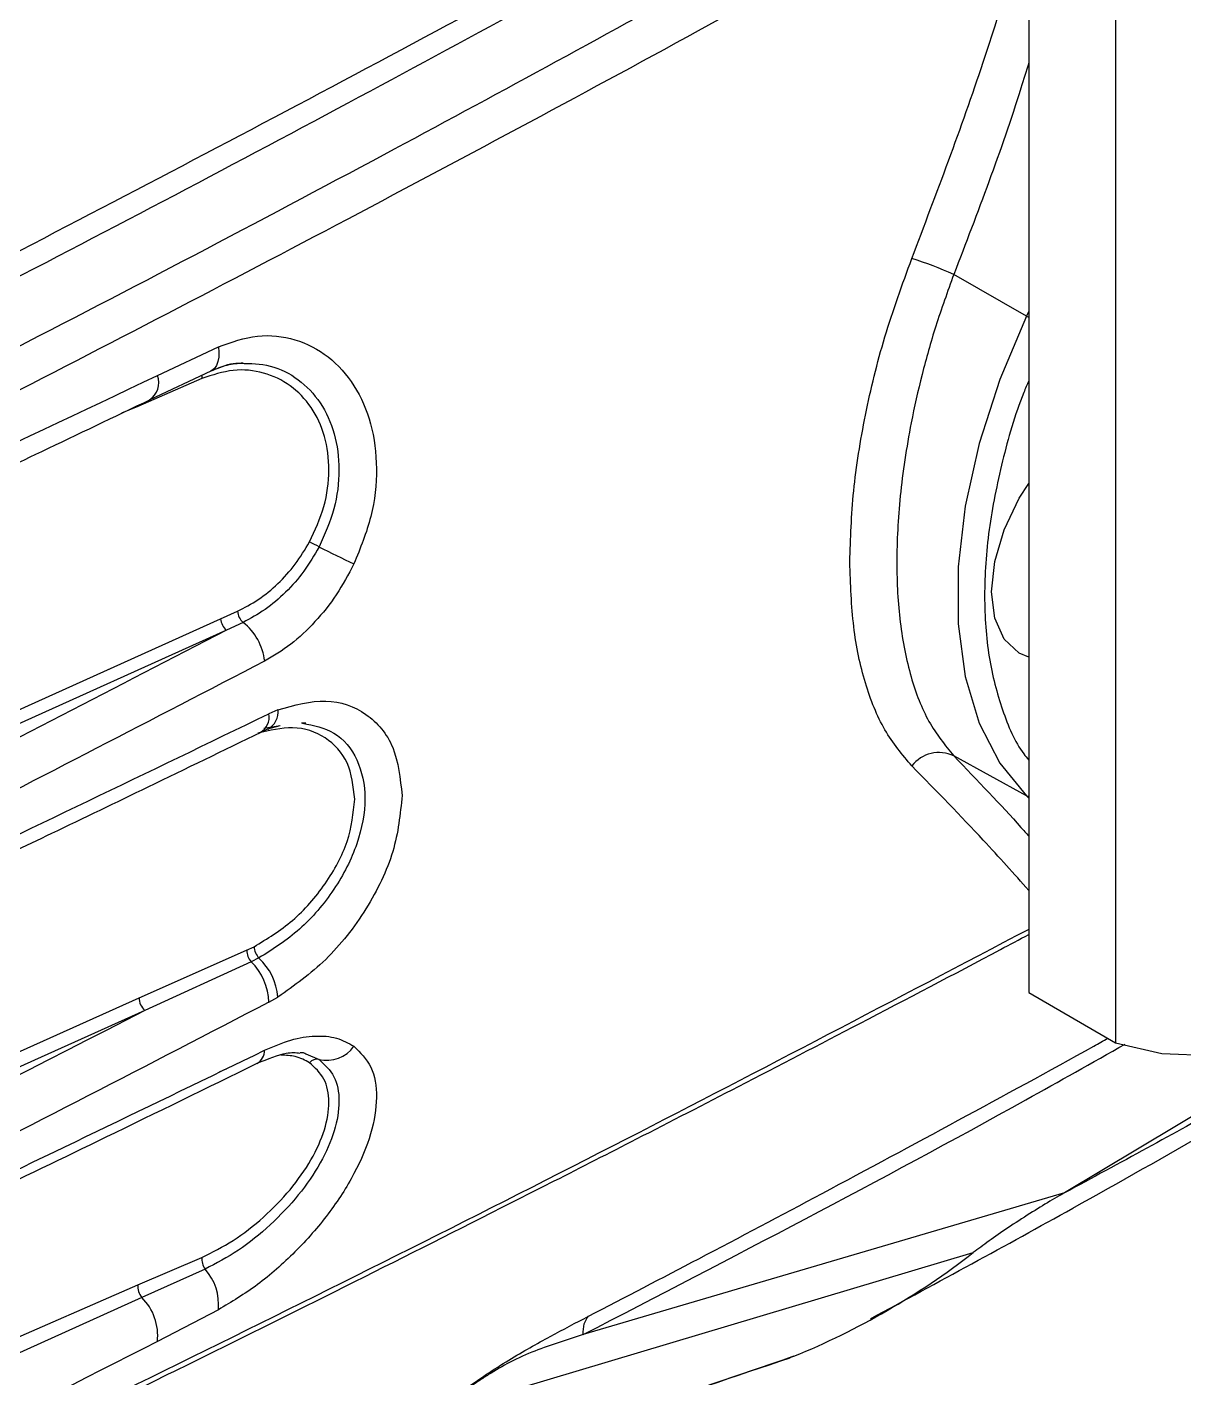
# Model space of a CAD drawing. Extents: x 16.5 to 113.1, y 4.4 to 84.5.
# Drawn here: x 26.158 to 27.931, y 7.412 to 9.481 of the extents above; entities that cross this region are included whole.
import ezdxf

# ---------------------------------------------------------------- set-up
doc = ezdxf.new("R2010")
doc.units = 0
doc.header["$MEASUREMENT"] = 0
doc.layers.add('OBJECT', color=7, linetype='CONTINUOUS')

msp = doc.modelspace()

# ---------------------------------------------------------------- linework, layer by layer
at = {"layer": 'OBJECT'}
for p, q in [((27.6931, 15.3273), (27.6931, 8.0008)), ((27.826, 15.2505), (27.826, 7.924)), ((27.6896, 9.0377), (27.5783, 9.1016)), ((27.6931, 9.0451), (27.6896, 9.0377)), ((27.6931, 9.0358), (27.6896, 9.0377)), ((26.3576, 8.9466), (26.451, 8.9906)), ((26.4258, 8.9421), (26.3277, 8.8993)), ((26.3467, 8.9097), (26.4402, 8.9539)), ((26.3277, 8.8993), (26.3026, 8.8887)), ((24.3839, 7.6391), (26.4544, 8.5737)), ((26.4544, 8.5737), (26.4802, 8.5853)), ((26.4888, 8.5682), (26.4634, 8.5564)), ((26.4634, 8.5564), (24.3929, 7.6218)), ((26.5424, 8.4344), (26.5283, 8.4281)), ((26.5164, 8.4001), (26.5271, 8.4049)), ((26.5206, 8.4062), (26.5457, 8.4104)), ((26.5271, 8.4049), (26.5457, 8.4104)), ((26.5787, 8.4143), (26.5849, 8.4144)), ((27.6896, 8.3024), (27.5783, 8.3635)), ((27.6931, 8.3008), (27.6896, 8.3024)), ((27.6896, 8.3024), (27.6931, 8.299)), ((26.4944, 8.0659), (26.5057, 8.0712)), ((26.3295, 7.993), (26.4944, 8.0659)), ((26.5132, 8.0539), (26.5013, 8.048)), ((26.5013, 8.048), (26.3385, 7.9734)), ((24.3949, 7.1239), (26.3295, 7.993)), ((26.5283, 7.986), (26.5424, 7.9939)), ((27.6931, 8.0008), (27.826, 7.924)), ((28.2448, 7.9915), (27.7482, 7.6939)), ((26.3385, 7.9734), (24.4039, 7.104)), ((26.5851, 7.9072), (26.6053, 7.8984)), ((26.4583, 7.882), (26.4634, 7.8841)), ((26.4544, 7.8801), (26.453, 7.8795)), ((27.7482, 7.6939), (27.0102, 7.4765)), ((26.3277, 7.5529), (26.4258, 7.595)), ((26.7865, 7.3572), (27.608, 7.6022)), ((26.4308, 7.577), (26.3337, 7.5335)), ((26.1113, 7.4587), (26.3277, 7.5529)), ((26.3337, 7.5335), (26.12, 7.4369)), ((26.451, 7.5147), (26.3576, 7.466)), ((27.0102, 7.4765), (27.0101, 7.4765)), ((26.5904, 7.1927), (27.333, 7.4434)), ((27.333, 7.4434), (27.323, 7.4398))]:
    msp.add_line(p, q, dxfattribs=at)
at = {"layer": 'OBJECT', "flags": 128}
for points in [[(27.6896, 9.0377), (27.6486, 8.9404), (27.617, 8.8426), (27.5957, 8.7462), (27.5849, 8.6533), (27.5849, 8.5658), (27.5957, 8.4854), (27.617, 8.4137), (27.6486, 8.3523), (27.6896, 8.3024)], [(26.451, 8.9906), (26.4519, 8.9824), (26.4517, 8.9747), (26.4504, 8.9679), (26.4482, 8.9621), (26.445, 8.9576), (26.4409, 8.9543), (26.4386, 8.9533)], [(27.6931, 8.5147), (27.6787, 8.521), (27.6556, 8.5424), (27.6411, 8.5745), (27.6361, 8.6151), (27.6411, 8.6614), (27.6556, 8.7103), (27.6787, 8.7584), (27.6931, 8.7813)], [(27.826, 7.924), (27.8969, 7.9073), (27.9734, 7.9042), (28.0544, 7.9149), (28.1385, 7.9391), (28.2246, 7.9765), (28.3113, 8.0266), (28.3974, 8.0886), (28.4816, 8.1615), (28.5625, 8.2443), (28.639, 8.3357), (28.7099, 8.4343)]]:
    msp.add_lwpolyline(points, dxfattribs=at)
at = {"layer": 'OBJECT'}
for centre, radius, start, end in [((27.3108, 8.4931), 0.6647, 66.2701, 72.2065), ((26.3282, 8.9355), 0.0314, 303.7295, 20.6379), ((26.4428, 8.9452), 0.0172, 173.6529, 190.27), ((26.3191, 8.1675), 0.5904, 61.003, 62.5876), ((33.2825, 22.3593), 15.2185, 243.9754, 244.19972), ((26.4816, 8.5767), 0.0273, 186.2972, 228.2305), ((26.5076, 8.5883), 0.0275, 186.2695, 227.0522), ((26.4337, 8.4984), 0.089, 6.7591, 51.6737), ((26.5025, 8.4226), 0.0264, 299.1315, 11.9274), ((26.5134, 8.4308), 0.0293, 297.5373, 7.1433), ((27.5556, 8.3162), 0.0525, 64.3881, 142.4548), ((26.535, 8.0736), 0.0294, 184.6488, 222.1161), ((26.5216, 8.066), 0.0271, 180.2768, 221.6573), ((26.4486, 7.9853), 0.0942, 5.2108, 46.6737), ((26.4405, 7.9847), 0.0877, 0.8239, 46.1661), ((26.3563, 7.9934), 0.0268, 180.8628, 228.3891), ((26.4996, 7.912), 0.0224, 297.7434, 0.9938), ((26.6171, 7.9482), 0.0512, 256.6337, 324.6399), ((26.6022, 7.8845), 0.0143, 77.4603, 142.3483), ((26.4509, 7.5923), 0.0252, 173.7326, 217.1561), ((26.892, 8.5246), 1.1677, 292.1903, 307.8204), ((26.3699, 7.5228), 0.0815, 354.2928, 41.6626), ((26.3531, 7.5502), 0.0255, 173.7671, 220.7985), ((26.2757, 7.475), 0.0824, 353.7725, 45.2393)]:
    msp.add_arc(centre, radius, start, end, dxfattribs=at)
for points, knots in [([(24.2757, 8.2178), (24.4681, 8.3085), (24.86, 8.493), (25.4486, 8.7819), (26.034, 9.0782), (26.6108, 9.3803), (27.1617, 9.6773), (27.5198, 9.8785), (27.6931, 9.9759)], [0, 0, 0, 0, 0.1629055, 0.3317197, 0.5064476, 0.6730341, 0.8417969, 1, 1, 1, 1]), ([(27.6931, 9.9375), (27.3417, 9.7421), (26.6184, 9.3397), (25.4847, 8.7562), (24.69, 8.378), (24.293, 8.1891)], [0, 0, 0, 0, 0.320958, 0.660773, 1, 1, 1, 1]), ([(24.3155, 8.0967), (24.721, 8.2893), (25.5327, 8.6748), (26.6584, 9.2529), (27.3657, 9.6459), (27.6931, 9.8278)], [0, 0, 0, 0, 0.349093, 0.698645, 1, 1, 1, 1]), ([(24.3461, 8.0446), (24.535, 8.1332), (24.9192, 8.3134), (25.4962, 8.5951), (26.07, 8.8839), (26.6358, 9.1782), (27.1749, 9.4668), (27.5248, 9.6618), (27.6931, 9.7555)], [0, 0, 0, 0, 0.163498, 0.332589, 0.507278, 0.674243, 0.843354, 1, 1, 1, 1]), ([(27.5139, 9.126), (27.5518, 9.2258), (27.6174, 9.3987), (27.6706, 9.5761), (27.6931, 9.6511)], [0, 0, 0, 0, 0.5772214, 1, 1, 1, 1]), ([(27.6931, 9.4258), (27.6892, 9.4129), (27.6558, 9.3031), (27.6146, 9.1961), (27.5783, 9.1016)], [0, 0, 0, 0, 0.117018, 1, 1, 1, 1]), ([(27.4189, 8.6609), (27.4201, 8.6967), (27.4224, 8.7683), (27.4412, 8.8855), (27.4703, 9.006), (27.4994, 9.086), (27.5139, 9.126)], [0, 0, 0, 0, 0.249549, 0.499968, 0.749833, 1, 1, 1, 1]), ([(27.5783, 9.1016), (27.5687, 9.0752), (27.5503, 9.0241), (27.5289, 8.9478), (27.5091, 8.86), (27.4946, 8.7623), (27.4892, 8.6592), (27.4944, 8.5655), (27.511, 8.4831), (27.538, 8.4133), (27.5648, 8.3801), (27.5783, 8.3635)], [0, 0, 0, 0, 0.0871593, 0.1683777, 0.2498715, 0.3771973, 0.4995656, 0.6219989, 0.7493523, 0.8747814, 1, 1, 1, 1]), ([(26.451, 8.9906), (26.4711, 8.9977), (26.511, 9.0117), (26.5697, 9.0045), (26.6211, 8.9781), (26.6613, 8.9333), (26.6872, 8.8741), (26.6961, 8.8048), (26.6882, 8.7299), (26.6686, 8.6819), (26.6588, 8.6579)], [0, 0, 0, 0, 0.125399, 0.250033, 0.374937, 0.500007, 0.625107, 0.75017, 0.875155, 1, 1, 1, 1]), ([(26.4399, 8.9538), (26.4481, 8.9572), (26.4644, 8.9639), (26.4809, 8.9654), (26.4891, 8.9661)], [0, 0, 0, 0, 0.500585, 1, 1, 1, 1]), ([(26.4493, 8.9572), (26.4603, 8.9617), (26.4723, 8.9667), (26.4837, 8.9655), (26.4847, 8.9654)], [0, 0, 0, 0, 0.912322, 1, 1, 1, 1]), ([(26.4847, 8.9654), (26.5003, 8.9651), (26.5325, 8.9644), (26.5749, 8.9423), (26.609, 8.9067), (26.631, 8.8587), (26.6383, 8.8025), (26.631, 8.7418), (26.6139, 8.7032), (26.6053, 8.6839)], [0, 0, 0, 0, 0.135537, 0.279645, 0.423505, 0.567298, 0.711235, 0.855462, 1, 1, 1, 1]), ([(24.3482, 8.0355), (24.563, 8.1285), (25.0051, 8.32), (25.6755, 8.6234), (26.1262, 8.8369), (26.3576, 8.9466)], [0, 0, 0, 0, 0.315, 0.648332, 1, 1, 1, 1]), ([(26.5909, 8.6916), (26.5991, 8.7095), (26.6156, 8.7454), (26.6227, 8.8021), (26.6159, 8.8547), (26.595, 8.8995), (26.5625, 8.9332), (26.5212, 8.9528), (26.474, 8.958), (26.4419, 8.9474), (26.4258, 8.9421)], [0, 0, 0, 0, 0.1248514, 0.2496703, 0.374509, 0.4994319, 0.6244738, 0.749587, 0.8746189, 1, 1, 1, 1]), ([(27.6931, 8.9386), (27.6905, 8.9326), (27.6732, 8.8918), (27.6514, 8.8143), (27.63, 8.7091), (27.6233, 8.6077), (27.63, 8.5141), (27.6514, 8.4335), (27.6732, 8.3812), (27.6905, 8.3604), (27.6931, 8.3573)], [0, 0, 0, 0, 0.0268709, 0.1810548, 0.3394352, 0.5, 0.6605648, 0.8189452, 0.9731291, 1, 1, 1, 1]), ([(24.338, 7.9973), (24.4007, 8.0243), (24.5132, 8.0728), (24.6619, 8.1376), (24.7774, 8.1883), (24.8732, 8.2306), (25.053, 8.3103), (25.2792, 8.4119), (25.5447, 8.533), (25.7129, 8.6108), (25.8362, 8.6681), (25.9291, 8.7116), (26.0466, 8.7668), (26.1888, 8.8342), (26.2915, 8.8833), (26.347, 8.9099)], [0, 0, 0, 0, 0.091691, 0.164514, 0.218476, 0.261777, 0.30597, 0.484367, 0.5981, 0.703041, 0.737311, 0.783982, 0.843319, 0.915324, 1, 1, 1, 1]), ([(26.4802, 8.5853), (26.491, 8.5909), (26.5126, 8.6019), (26.5426, 8.6269), (26.5698, 8.6566), (26.5838, 8.6799), (26.5909, 8.6916)], [0, 0, 0, 0, 0.249686, 0.500038, 0.748854, 1, 1, 1, 1]), ([(26.6053, 8.6839), (26.5979, 8.6712), (26.5832, 8.646), (26.5546, 8.6137), (26.523, 8.5865), (26.5002, 8.5743), (26.4888, 8.5682)], [0, 0, 0, 0, 0.2510338, 0.4998421, 0.7502371, 1, 1, 1, 1]), ([(26.6588, 8.6579), (26.6503, 8.6418), (26.6332, 8.6098), (26.5997, 8.5683), (26.5624, 8.533), (26.5355, 8.5169), (26.522, 8.5089)], [0, 0, 0, 0, 0.251427, 0.50031, 0.75055, 1, 1, 1, 1]), ([(27.5139, 8.3482), (27.4994, 8.3655), (27.4702, 8.4003), (27.4412, 8.4733), (27.4224, 8.5593), (27.4201, 8.6269), (27.4189, 8.6609)], [0, 0, 0, 0, 0.250229, 0.500882, 0.749824, 1, 1, 1, 1]), ([(26.4634, 8.5564), (26.1264, 8.3817), (25.4523, 8.0324), (24.7553, 7.6995), (24.4068, 7.533)], [0, 0, 0, 0, 0.499931, 1, 1, 1, 1]), ([(26.522, 8.5089), (26.1784, 8.3306), (25.4958, 7.9764), (24.7897, 7.639), (24.4391, 7.4715)], [0, 0, 0, 0, 0.50338, 1, 1, 1, 1]), ([(26.5424, 8.4344), (26.5675, 8.4413), (26.6176, 8.4551), (26.6803, 8.4317), (26.7241, 8.3808), (26.7298, 8.3289), (26.7326, 8.3029)], [0, 0, 0, 0, 0.250566, 0.500351, 0.750175, 1, 1, 1, 1]), ([(24.4396, 7.4648), (24.6026, 7.5364), (24.9381, 7.6839), (25.4492, 7.9162), (25.9836, 8.1649), (26.3436, 8.3389), (26.5283, 8.4281)], [0, 0, 0, 0, 0.22962, 0.472827, 0.72962, 1, 1, 1, 1]), ([(26.6602, 8.2972), (26.6578, 8.3169), (26.6531, 8.3562), (26.6171, 8.3945), (26.568, 8.4118), (26.5298, 8.4026), (26.5116, 8.3982)], [0, 0, 0, 0, 0.255711, 0.511802, 0.768375, 1, 1, 1, 1]), ([(26.5802, 8.4138), (26.5971, 8.4103), (26.6325, 8.4029), (26.6669, 8.3603), (26.6799, 8.2999), (26.667, 8.2287), (26.6308, 8.1578), (26.5769, 8.0942), (26.5345, 8.0673), (26.5132, 8.0539)], [0, 0, 0, 0, 0.1318821, 0.2764488, 0.4207996, 0.5651354, 0.7096775, 0.8546111, 1, 1, 1, 1]), ([(24.4283, 7.4362), (24.4935, 7.4647), (24.6104, 7.5159), (24.765, 7.5845), (24.885, 7.638), (24.9847, 7.6827), (25.1716, 7.7669), (25.4068, 7.8743), (25.6827, 8.0022), (25.8576, 8.0843), (25.9858, 8.1449), (26.0823, 8.1908), (26.2045, 8.2491), (26.3523, 8.3203), (26.459, 8.3722), (26.5167, 8.4002)], [0, 0, 0, 0, 0.09169, 0.164513, 0.218477, 0.261778, 0.305972, 0.48437, 0.598102, 0.703044, 0.737312, 0.783982, 0.843318, 0.915323, 1, 1, 1, 1]), ([(27.5783, 8.3635), (27.6146, 8.3259), (27.6558, 8.2832), (27.6892, 8.2451), (27.6931, 8.2406)], [0, 0, 0, 0, 0.882983, 1, 1, 1, 1]), ([(27.6931, 8.1575), (27.6706, 8.1828), (27.6174, 8.2425), (27.5518, 8.3095), (27.5139, 8.3482)], [0, 0, 0, 0, 0.422778, 1, 1, 1, 1]), ([(26.7326, 8.3029), (26.7298, 8.2745), (26.7241, 8.2176), (26.6803, 8.1279), (26.6176, 8.047), (26.5674, 8.0116), (26.5424, 7.9939)], [0, 0, 0, 0, 0.24993, 0.499886, 0.749919, 1, 1, 1, 1]), ([(26.5057, 8.0712), (26.5259, 8.0834), (26.5662, 8.1078), (26.6171, 8.1663), (26.6531, 8.2328), (26.6578, 8.2758), (26.6602, 8.2972)], [0, 0, 0, 0, 0.250681, 0.500935, 0.750645, 1, 1, 1, 1]), ([(27.6931, 8.0977), (27.4881, 7.9901), (27.0658, 7.7683), (26.4086, 7.439), (25.7252, 7.1084), (25.0373, 6.7873), (24.5734, 6.5808), (24.3461, 6.4796)], [0, 0, 0, 0, 0.190637, 0.392769, 0.598173, 0.803117, 1, 1, 1, 1]), ([(24.3355, 6.4669), (24.4188, 6.5036), (24.5733, 6.5719), (24.7859, 6.6674), (24.9625, 6.7474), (25.106, 6.8131), (25.2285, 6.8695), (25.3424, 6.9223), (25.5257, 7.0078), (25.778, 7.1269), (26.0812, 7.2726), (26.3653, 7.4113), (26.6226, 7.5388), (26.822, 7.6391), (26.9758, 7.7171), (27.1024, 7.7817), (27.2587, 7.8622), (27.4447, 7.9589), (27.5929, 8.0365), (27.6787, 8.0822), (27.6931, 8.0899)], [0, 0, 0, 0, 0.071655, 0.133072, 0.184261, 0.22523, 0.258397, 0.291507, 0.325145, 0.419722, 0.514664, 0.595221, 0.674581, 0.746977, 0.776419, 0.814924, 0.862775, 0.919976, 0.986531, 1, 1, 1, 1]), ([(28.3631, 8.0368), (28.3244, 8.0146), (28.2434, 7.968), (28.1212, 7.8989), (27.997, 7.8298), (27.8728, 7.7614), (27.7902, 7.7167), (27.7482, 7.6939)], [0, 0, 0, 0, 0.187145, 0.391348, 0.595125, 0.793954, 1, 1, 1, 1]), ([(26.3385, 7.9734), (26.0215, 7.811), (25.3877, 7.4865), (24.734, 7.1764), (24.4073, 7.0214)], [0, 0, 0, 0, 0.500229, 1, 1, 1, 1]), ([(26.5283, 7.986), (26.3436, 7.8902), (25.9836, 7.7034), (25.4492, 7.4363), (24.9381, 7.1868), (24.6026, 7.0283), (24.4396, 6.9514)], [0, 0, 0, 0, 0.27038, 0.527173, 0.77038, 1, 1, 1, 1]), ([(26.522, 7.9124), (26.5355, 7.9182), (26.5625, 7.9299), (26.5998, 7.9355), (26.6333, 7.9329), (26.6503, 7.9234), (26.6588, 7.9186)], [0, 0, 0, 0, 0.250785, 0.500021, 0.750018, 1, 1, 1, 1]), ([(27.0184, 7.5048), (27.0748, 7.5341), (27.1945, 7.5963), (27.3835, 7.6964), (27.5853, 7.805), (27.7312, 7.8844), (27.8073, 7.9267), (27.8145, 7.9307)], [0, 0, 0, 0, 0.211269, 0.448076, 0.710421, 0.972766, 1, 1, 1, 1]), ([(24.4391, 6.9454), (24.7897, 7.1016), (25.4958, 7.4161), (26.1784, 7.7462), (26.522, 7.9124)], [0, 0, 0, 0, 0.49662, 1, 1, 1, 1]), ([(26.6588, 7.9186), (26.6686, 7.9089), (26.6882, 7.8895), (26.6961, 7.8416), (26.6872, 7.7852), (26.6613, 7.7234), (26.6211, 7.6609), (26.5697, 7.6024), (26.511, 7.5505), (26.4711, 7.5267), (26.451, 7.5147)], [0, 0, 0, 0, 0.124845, 0.24983, 0.374893, 0.499993, 0.625062, 0.749967, 0.874601, 1, 1, 1, 1]), ([(26.5107, 7.8925), (26.5269, 7.8991), (26.5552, 7.9106), (26.5698, 7.9088), (26.5761, 7.908)], [0, 0, 0, 0, 0.571024, 1, 1, 1, 1]), ([(26.5909, 7.8932), (26.5839, 7.897), (26.5712, 7.9039), (26.5544, 7.9047), (26.5467, 7.9051)], [0, 0, 0, 0, 0.545514, 1, 1, 1, 1]), ([(26.5763, 7.9091), (26.5784, 7.9091), (26.5817, 7.909), (26.5842, 7.9077), (26.5851, 7.9072)], [0, 0, 0, 0, 0.624605, 1, 1, 1, 1]), ([(27.0101, 7.4765), (27.2376, 7.5944), (27.5167, 7.7389), (27.7903, 7.8933), (27.8409, 7.9219)], [0, 0, 0, 0, 0.815067, 1, 1, 1, 1]), ([(27.4505, 7.5009), (27.5542, 7.557), (27.8017, 7.691), (28.0455, 7.832), (28.1872, 7.914)], [0, 0, 0, 0, 0.4184783, 1, 1, 1, 1]), ([(24.4279, 6.9253), (24.5184, 6.9652), (24.6875, 7.0399), (24.9219, 7.145), (25.1202, 7.235), (25.2837, 7.3098), (25.4224, 7.3738), (25.5479, 7.4321), (25.6709, 7.4896), (25.7955, 7.5482), (25.9327, 7.6132), (26.0947, 7.6905), (26.2913, 7.7852), (26.4336, 7.8548), (26.5107, 7.8925)], [0, 0, 0, 0, 0.127673, 0.238652, 0.332946, 0.410559, 0.472851, 0.532128, 0.591338, 0.650482, 0.712496, 0.790612, 0.886445, 1, 1, 1, 1]), ([(26.4258, 7.595), (26.4418, 7.603), (26.4739, 7.6189), (26.521, 7.6556), (26.5623, 7.6981), (26.5949, 7.7444), (26.6158, 7.7909), (26.6227, 7.8339), (26.6156, 7.8708), (26.5991, 7.8857), (26.5909, 7.8932)], [0, 0, 0, 0, 0.124906, 0.249953, 0.375022, 0.500104, 0.625116, 0.749959, 0.874676, 1, 1, 1, 1]), ([(26.6053, 7.8984), (26.6139, 7.8904), (26.6311, 7.8745), (26.6383, 7.8352), (26.631, 7.7894), (26.609, 7.7396), (26.575, 7.69), (26.5315, 7.6439), (26.4818, 7.6037), (26.4478, 7.5859), (26.4308, 7.577)], [0, 0, 0, 0, 0.1256654, 0.2503632, 0.3748706, 0.4993744, 0.6239874, 0.748872, 0.8742199, 1, 1, 1, 1]), ([(27.7482, 7.6939), (27.7454, 7.6923), (27.7382, 7.6883), (27.7208, 7.6782), (27.6939, 7.6617), (27.6612, 7.6403), (27.6302, 7.6188), (27.6156, 7.6078), (27.608, 7.6022)], [0, 0, 0, 0, 0.0612938, 0.1579775, 0.3530257, 0.5689643, 0.7756011, 1, 1, 1, 1]), ([(26.7812, 7.355), (26.7879, 7.3607), (26.8013, 7.3722), (26.83, 7.3938), (26.8624, 7.4163), (26.9075, 7.4449), (26.9605, 7.4746), (26.9991, 7.4947), (27.0184, 7.5048)], [0, 0, 0, 0, 0.125023, 0.250261, 0.372599, 0.500558, 0.750171, 1, 1, 1, 1]), ([(27.0101, 7.4765), (27.0103, 7.4824), (27.0107, 7.494), (27.0158, 7.5012), (27.0184, 7.5048)], [0, 0, 0, 0, 0.499997, 1, 1, 1, 1]), ([(27.0101, 7.4765), (26.9979, 7.4726), (26.9734, 7.4649), (26.9368, 7.4523), (26.901, 7.4366), (26.871, 7.419), (26.8497, 7.4053), (26.835, 7.3951), (26.8203, 7.3845), (26.8067, 7.3742), (26.7949, 7.3646), (26.7891, 7.3595), (26.7865, 7.3572)], [0, 0, 0, 0, 0.167655, 0.336418, 0.499288, 0.624455, 0.681335, 0.749952, 0.805262, 0.875044, 0.94588, 1, 1, 1, 1]), ([(26.3576, 7.466), (26.1262, 7.3482), (25.6755, 7.1187), (25.0051, 6.7924), (24.563, 6.5864), (24.3482, 6.4863)], [0, 0, 0, 0, 0.351668, 0.685, 1, 1, 1, 1]), ([(26.5904, 7.1927), (26.6711, 7.22), (26.8331, 7.2746), (27.074, 7.3559), (27.2431, 7.4127), (27.3275, 7.4411)], [0, 0, 0, 0, 0.332264, 0.666687, 1, 1, 1, 1])]:
    msp.add_open_spline(points, degree=3, knots=knots, dxfattribs=at)

doc.saveas('drawing.dxf')
